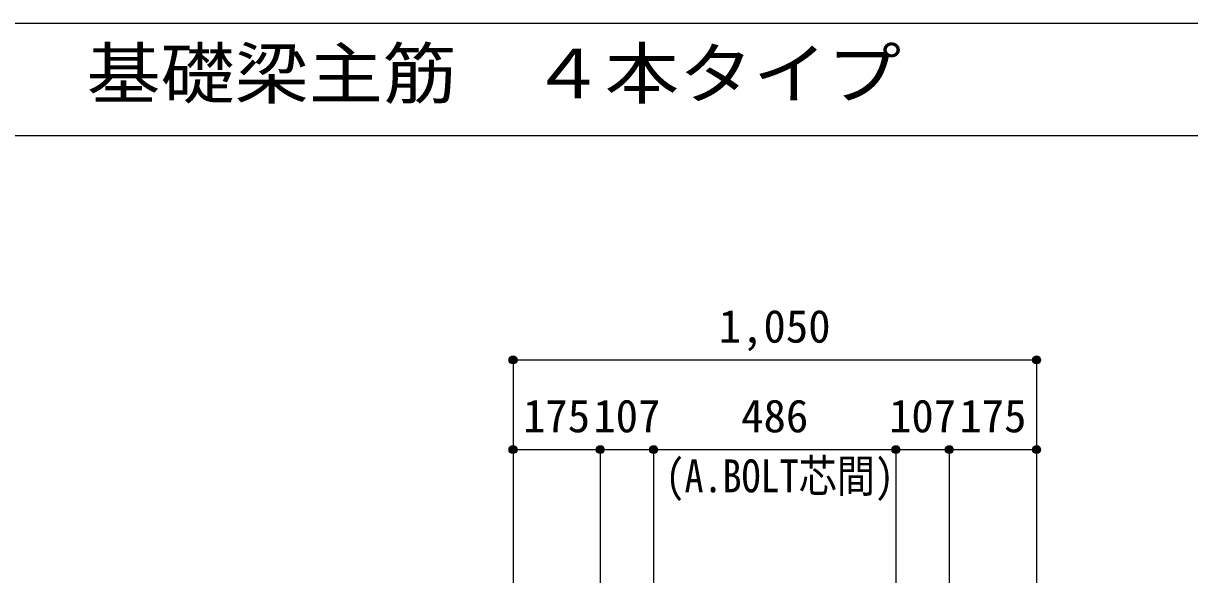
# Model space of a CAD drawing. Units: millimetres at full size, sheet at 1:30. Extents: x -5973 to 5954, y -4195 to 4201.
# Drawn here: x -955 to 1384, y 3078 to 4201 of the extents above; entities that cross this region are included whole.
import ezdxf
from ezdxf.enums import TextEntityAlignment as Align

# ---------------------------------------------------------------- set-up
doc = ezdxf.new("R2010")
doc.units = ezdxf.units.MM
doc.header["$LTSCALE"] = 30
doc.header["$PDMODE"] = 32
doc.header["$PDSIZE"] = 15
for name, color, linetype in [('0-7', 4, 'Continuous'), ('0-D', 4, 'Continuous'), ('6-7_文字', 7, 'Continuous'), ('F-0_枠', 6, 'Continuous')]:
    doc.layers.add(name, color=color, linetype=linetype)
doc.styles.add('ＭＳ ゴシック', font='')
doc.styles.get('ＭＳ ゴシック').set_extended_font_data('MS Gothic')

msp = doc.modelspace()

# ---------------------------------------------------------------- linework, layer by layer
at = {"layer": '0-D'}
for p, q in [((27.44, 3525.34), (27.44, 3345.34)), ((27.44, 3525.34), (1077.44, 3525.34)), ((27.44, 3525.34), (27.44, 3345.34)), ((1077.44, 3525.34), (1077.44, 3345.34)), ((27.44, 3345.34), (202.44, 3345.34)), ((27.44, 3345.34), (27.44, 3078.3)), ((202.44, 3345.34), (202.44, 3078.3)), ((202.44, 3345.34), (309.44, 3345.34)), ((309.44, 3345.34), (309.44, 3078.3)), ((309.44, 3345.34), (795.44, 3345.34)), ((795.44, 3345.34), (795.44, 3078.3)), ((795.44, 3345.34), (902.44, 3345.34)), ((902.44, 3345.34), (902.44, 3078.3)), ((902.44, 3345.34), (1077.44, 3345.34)), ((1077.44, 3345.34), (1077.44, 3078.3))]:
    msp.add_line(p, q, dxfattribs=at)
for centre, radius in [((27.44, 3525.34), 8), ((27.44, 3525.34), 7.2), ((1077.44, 3525.34), 8), ((1077.44, 3525.34), 7.2), ((27.44, 3525.34), 6.4), ((27.44, 3525.34), 5.6), ((27.44, 3525.34), 4.8), ((27.44, 3525.34), 4), ((27.44, 3525.34), 3.2), ((27.44, 3525.34), 2.4), ((27.44, 3525.34), 1.6), ((27.44, 3525.34), 0.8), ((1077.44, 3525.34), 6.4), ((1077.44, 3525.34), 5.6), ((1077.44, 3525.34), 4.8), ((1077.44, 3525.34), 4), ((1077.44, 3525.34), 3.2), ((1077.44, 3525.34), 2.4), ((1077.44, 3525.34), 1.6), ((1077.44, 3525.34), 0.8), ((27.44, 3345.34), 8), ((27.44, 3345.34), 7.2), ((27.44, 3345.34), 6.4), ((27.44, 3345.34), 5.6), ((27.44, 3345.34), 4.8), ((27.44, 3345.34), 4), ((27.44, 3345.34), 3.2), ((27.44, 3345.34), 2.4), ((27.44, 3345.34), 1.6), ((27.44, 3345.34), 0.8), ((202.44, 3345.34), 8), ((202.44, 3345.34), 7.2), ((202.44, 3345.34), 6.4), ((202.44, 3345.34), 5.6), ((202.44, 3345.34), 4.8), ((202.44, 3345.34), 4), ((202.44, 3345.34), 3.2), ((202.44, 3345.34), 2.4), ((202.44, 3345.34), 1.6), ((202.44, 3345.34), 0.8), ((309.44, 3345.34), 8), ((309.44, 3345.34), 7.2), ((309.44, 3345.34), 6.4), ((309.44, 3345.34), 5.6), ((309.44, 3345.34), 4.8), ((309.44, 3345.34), 4), ((309.44, 3345.34), 3.2), ((309.44, 3345.34), 2.4), ((309.44, 3345.34), 1.6), ((309.44, 3345.34), 0.8), ((795.44, 3345.34), 8), ((795.44, 3345.34), 7.2), ((795.44, 3345.34), 6.4), ((795.44, 3345.34), 5.6), ((795.44, 3345.34), 4.8), ((795.44, 3345.34), 4), ((795.44, 3345.34), 3.2), ((795.44, 3345.34), 2.4), ((795.44, 3345.34), 1.6), ((795.44, 3345.34), 0.8), ((902.44, 3345.34), 8), ((902.44, 3345.34), 7.2), ((902.44, 3345.34), 6.4), ((902.44, 3345.34), 5.6), ((902.44, 3345.34), 4.8), ((902.44, 3345.34), 4), ((902.44, 3345.34), 3.2), ((902.44, 3345.34), 2.4), ((902.44, 3345.34), 1.6), ((902.44, 3345.34), 0.8), ((1077.44, 3345.34), 8), ((1077.44, 3345.34), 7.2), ((1077.44, 3345.34), 6.4), ((1077.44, 3345.34), 5.6), ((1077.44, 3345.34), 4.8), ((1077.44, 3345.34), 4), ((1077.44, 3345.34), 3.2), ((1077.44, 3345.34), 2.4), ((1077.44, 3345.34), 1.6), ((1077.44, 3345.34), 0.8)]:
    msp.add_circle(centre, radius, dxfattribs=at)
at = {"layer": '0-D', "color": 7}
for p in [(27.44, 3525.34), (1077.44, 3525.34), (27.44, 3345.34), (202.44, 3345.34), (309.44, 3345.34), (795.44, 3345.34), (902.44, 3345.34), (1077.44, 3345.34)]:
    msp.add_point(p, dxfattribs=at)
at = {"layer": 'F-0_枠'}
msp.add_line((-5972.88, 4201.15), (5954.1, 4201.15), dxfattribs=at)
at = {"layer": 'F-0_枠', "color": 2}
msp.add_line((-5972.88, 3976.15), (3723.6, 3976.15), dxfattribs=at)

# ---------------------------------------------------------------- texts
at = {"layer": '0-7', "style": 'ＭＳ ゴシック', "width": 0.85}
msp.add_text('(A.BOLT芯間)', height=65.98, dxfattribs=at).set_placement((333.23, 3239.92), align=Align.BOTTOM_LEFT)
at = {"layer": '0-D', "style": 'ＭＳ ゴシック'}
for s, p in [('1,050', (439.94, 3540.34)), ('175', (47.44, 3360.34)), ('107', (188.44, 3360.34)), ('486', (484.94, 3360.34)), ('107', (781.44, 3360.34)), ('175', (922.44, 3360.34))]:
    msp.add_text(s, height=65.98, dxfattribs=at).set_placement(p, align=Align.BOTTOM_LEFT)
at = {"layer": '6-7_文字', "color": 2, "style": 'ＭＳ ゴシック', "width": 1.1}
msp.add_text('\u3000\u3000基礎梁主筋\u3000４本タイプ', height=98.97, dxfattribs=at).set_placement((-1124.64, 4021.15), align=Align.BOTTOM_LEFT)

doc.saveas('drawing.dxf')
